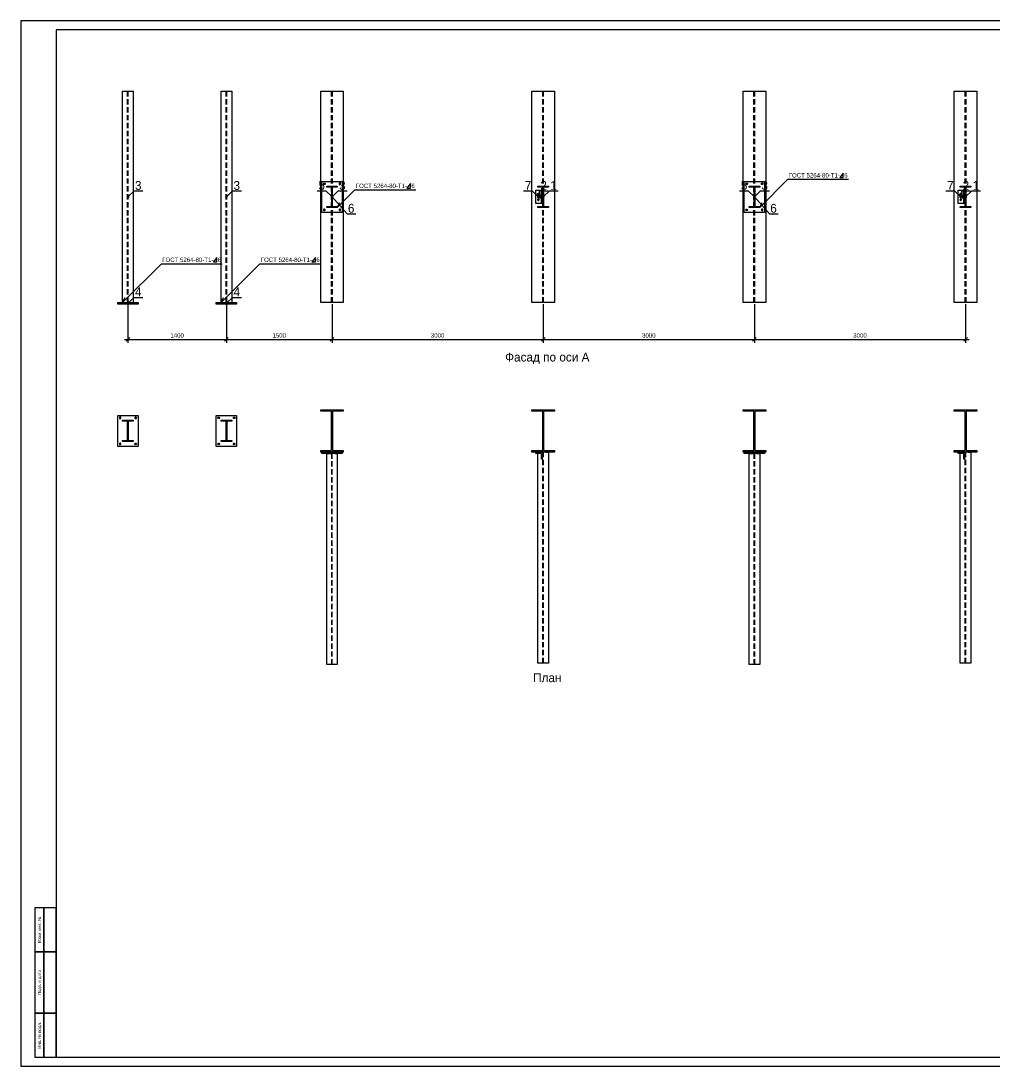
# Model space of a CAD drawing. Header units: millimetres. Extents: x 0 to 841, y 0 to 594.
# Drawn here: x 0 to 553, y 0 to 594 of the extents above; entities that cross this region are included whole.
import ezdxf
from ezdxf.enums import TextEntityAlignment as Align

# ---------------------------------------------------------------- set-up
doc = ezdxf.new("R2010")
doc.units = ezdxf.units.MM
doc.linetypes.add('DASHED', pattern=[4.5, 3, -1.5])
for name, color, linetype in [('OB_FRAME', 7, 'CONTINUOUS'), ('OB_HIDDEN', 8, 'DASHED'), ('OB_TEXT', 7, 'CONTINUOUS'), ('OB_THIN', 3, 'CONTINUOUS'), ('OB_VISIBLE', 7, 'CONTINUOUS')]:
    doc.layers.add(name, color=color, linetype=linetype)

msp = doc.modelspace()

# ---------------------------------------------------------------- linework, layer by layer
at = {"layer": 'OB_FRAME'}
for points in [[(20, 5), (836, 5), (836, 589), (20, 589), (20, 5)], [(8, 65), (13, 65), (13, 90), (8, 90), (8, 65)], [(13, 65), (20, 65), (20, 90), (13, 90), (13, 65)], [(8, 30), (13, 30), (13, 65), (8, 65), (8, 30)], [(13, 30), (20, 30), (20, 65), (13, 65), (13, 30)], [(8, 5), (13, 5), (13, 30), (8, 30), (8, 5)], [(13, 5), (20, 5), (20, 30), (13, 30), (13, 5)]]:
    msp.add_lwpolyline(points, dxfattribs=at)
at = {"layer": 'OB_HIDDEN'}
for p, q in [((60.64, 434), (60.64, 554)), ((60.96, 434), (60.96, 554)), ((116.64, 434), (116.64, 554)), ((116.96, 434), (116.96, 554)), ((176.56, 434), (176.56, 554)), ((177.04, 434), (177.04, 554)), ((296.56, 434), (296.56, 554)), ((297.04, 434), (297.04, 554)), ((416.56, 434), (416.56, 554)), ((417.04, 434), (417.04, 554)), ((536.56, 434), (536.56, 554)), ((537.04, 434), (537.04, 554)), ((296.64, 490.2), (296.64, 497.8)), ((296.64, 496.04), (296.96, 496.04)), ((296.64, 495.16), (296.96, 495.16)), ((536.64, 490.2), (536.64, 497.8)), ((536.64, 496.04), (536.96, 496.04)), ((536.64, 495.16), (536.96, 495.16)), ((296.64, 492.84), (296.96, 492.84)), ((296.64, 491.96), (296.96, 491.96)), ((536.64, 492.84), (536.96, 492.84)), ((536.64, 491.96), (536.96, 491.96)), ((55.96, 433), (55.96, 434)), ((56.84, 433), (56.84, 434)), ((57.8, 434), (63.8, 434)), ((64.76, 433), (64.76, 434)), ((65.64, 433), (65.64, 434)), ((111.96, 433), (111.96, 434)), ((112.84, 433), (112.84, 434)), ((113.8, 434), (119.8, 434)), ((120.76, 433), (120.76, 434)), ((121.64, 433), (121.64, 434)), ((171, 348.999902), (182.6, 348.999902)), ((171.96, 349), (171.96, 349.8)), ((171.96, 348.2), (171.96, 349)), ((172.84, 349), (172.84, 349.8)), ((172.84, 348.2), (172.84, 349)), ((173.8, 348.199542), (179.8, 348.199542)), ((176.64, 228.2), (176.64, 348.2)), ((176.96, 228.2), (176.96, 348.2)), ((180.76, 349), (180.76, 349.8)), ((180.76, 348.2), (180.76, 349)), ((181.64, 349), (181.64, 349.8)), ((181.64, 348.2), (181.64, 349)), ((293.6, 349), (293.6, 349.8)), ((293.6, 348.2), (293.6, 349)), ((293.8, 348.999542), (299.8, 348.999542)), ((294.48, 349), (294.48, 349.8)), ((294.48, 348.2), (294.48, 349)), ((295.84, 346.84), (296.64, 346.84)), ((295.84, 345.96), (296.64, 345.96)), ((296.64, 229), (296.64, 349)), ((296.96, 229), (296.96, 349)), ((411, 348.999902), (422.6, 348.999902)), ((411.96, 349), (411.96, 349.8)), ((411.96, 348.2), (411.96, 349)), ((412.84, 349), (412.84, 349.8)), ((412.84, 348.2), (412.84, 349)), ((413.8, 348.199542), (419.8, 348.199542)), ((416.64, 228.2), (416.64, 348.2)), ((416.96, 228.2), (416.96, 348.2)), ((420.76, 349), (420.76, 349.8)), ((420.76, 348.2), (420.76, 349)), ((421.64, 349), (421.64, 349.8)), ((421.64, 348.2), (421.64, 349)), ((533.6, 349), (533.6, 349.8)), ((533.6, 348.2), (533.6, 349)), ((533.8, 348.999542), (539.8, 348.999542)), ((534.48, 349), (534.48, 349.8)), ((534.48, 348.2), (534.48, 349)), ((535.84, 346.84), (536.64, 346.84)), ((535.84, 345.96), (536.64, 345.96)), ((536.64, 229), (536.64, 349)), ((536.96, 229), (536.96, 349))]:
    msp.add_line(p, q, dxfattribs=at)
for points in [[(292.64, 349), (296.64, 349), (296.64, 345), (295.84, 345), (295.84, 348.2), (293.800045, 348.2)], [(532.64, 349), (536.64, 349), (536.64, 345), (535.84, 345), (535.84, 348.2), (533.800045, 348.2)]]:
    msp.add_lwpolyline(points, dxfattribs=at)
at = {"layer": 'OB_THIN'}
for p, q in [((60.8, 494), (64.3, 497.4)), ((64.3, 497.4), (69.328571, 497.4)), ((116.8, 494), (120.3, 497.4)), ((120.3, 497.4), (125.328571, 497.4)), ((168.271429, 497.4), (173.3, 497.4)), ((176.8, 494), (173.3, 497.4)), ((176.8, 494), (180.3, 497.4)), ((176.8, 494), (185.3, 484.4)), ((180.3, 497.4), (185.328571, 497.4)), ((285.52723, 497.4), (290.555802, 497.4)), ((294.055802, 494), (290.555802, 497.4)), ((295.139856, 494), (294.639856, 497.4)), ((294.639856, 497.4), (299.668428, 497.4)), ((296.8, 494), (300.3, 497.4)), ((300.3, 497.4), (305.328571, 497.4)), ((408.271429, 497.4), (413.3, 497.4)), ((416.8, 494), (413.3, 497.4)), ((416.8, 494), (420.3, 497.4)), ((416.8, 494), (425.3, 484.4)), ((420.3, 497.4), (425.328571, 497.4)), ((525.52723, 497.4), (530.555802, 497.4)), ((534.055802, 494), (530.555802, 497.4)), ((535.139856, 494), (534.639856, 497.4)), ((534.639856, 497.4), (539.668428, 497.4)), ((536.8, 494), (540.3, 497.4)), ((540.3, 497.4), (545.328571, 497.4)), ((179.8, 488), (181.214214, 490.828427)), ((419.8, 488), (421.214214, 490.828427)), ((185.3, 484.4), (190.328571, 484.4)), ((425.3, 484.4), (430.328571, 484.4)), ((57.8, 434), (59.214214, 436.828427)), ((60.8, 433.5), (64.3, 436.9)), ((64.3, 436.9), (69.328571, 436.9)), ((113.8, 434), (115.214214, 436.828427)), ((116.8, 433.5), (120.3, 436.9)), ((120.3, 436.9), (125.328571, 436.9)), ((60.8, 433), (60.8, 411)), ((116.8, 433), (116.8, 411)), ((176.8, 433), (176.8, 411)), ((296.8, 433), (296.8, 411)), ((416.8, 433), (416.8, 411)), ((536.8, 433), (536.8, 411)), ((58.8, 413), (116.8, 413)), ((116.8, 413), (176.8, 413)), ((176.8, 413), (296.8, 413)), ((296.8, 413), (416.8, 413)), ((416.8, 413), (538.8, 413))]:
    msp.add_line(p, q, dxfattribs=at)
for points in [[(0, 0), (841, 0), (841, 594), (0, 594), (0, 0)], [(465.346429, 505), (467.310714, 505), (467.310714, 507.5), (465.346429, 505)], [(219.346429, 499), (221.310714, 499), (221.310714, 501.5), (219.346429, 499)], [(419.8, 488), (435.8, 504), (470.360714, 504)], [(179.8, 488), (189.8, 498), (224.360714, 498)], [(109.346429, 457), (111.310714, 457), (111.310714, 459.5), (109.346429, 457)], [(165.346429, 457), (167.310714, 457), (167.310714, 459.5), (165.346429, 457)], [(57.8, 434), (79.8, 456), (114.360714, 456)], [(113.8, 434), (135.8, 456), (170.360714, 456)]]:
    msp.add_lwpolyline(points, dxfattribs=at)
at = {"layer": 'OB_VISIBLE'}
for p, q in [((295.84, 490.2), (295.84, 497.8)), ((535.84, 490.2), (535.84, 497.8)), ((59.73934, 411.93934), (61.86066, 414.06066)), ((115.73934, 411.93934), (117.86066, 414.06066)), ((175.73934, 411.93934), (177.86066, 414.06066)), ((295.73934, 411.93934), (297.86066, 414.06066)), ((415.73934, 411.93934), (417.86066, 414.06066)), ((535.73934, 411.93934), (537.86066, 414.06066))]:
    msp.add_line(p, q, dxfattribs=at)
for points in [[(57.8, 434), (57.8, 554), (63.8, 554), (63.8, 434)], [(113.8, 434), (113.8, 554), (119.8, 554), (119.8, 434)], [(170.4, 434), (170.4, 554), (183.2, 554), (183.2, 434), (170.4, 434)], [(290.4, 434), (290.4, 554), (303.2, 554), (303.2, 434), (290.4, 434)], [(410.4, 434), (410.4, 554), (423.2, 554), (423.2, 434), (410.4, 434)], [(530.4, 434), (530.4, 554), (543.2, 554), (543.2, 434), (530.4, 434)], [(171, 485.2), (171, 502.8), (182.6, 502.8), (182.6, 485.2), (171, 485.2)], [(171.96, 501.4), (171.994387, 501.570523), (172.090283, 501.712531), (172.233152, 501.807139), (172.401327, 501.839998), (172.569299, 501.806125), (172.711596, 501.710658), (172.806634, 501.568074), (172.84, 501.4), (172.806634, 501.231926), (172.711596, 501.089342), (172.569299, 500.993875), (172.401327, 500.960002), (172.233152, 500.992861), (172.090283, 501.087469), (171.994387, 501.229477), (171.96, 501.4)], [(173.8, 488), (173.8, 488.48), (176.64, 488.48), (176.64, 499.52), (173.8, 499.52), (173.8, 500), (179.8, 500), (179.8, 499.52), (176.96, 499.52), (176.96, 488.48), (179.8, 488.48), (179.8, 488), (173.8, 488)], [(180.76, 501.4), (180.793366, 501.231926), (180.888404, 501.089342), (181.030701, 500.993875), (181.198673, 500.960002), (181.369299, 500.993875), (181.511596, 501.089342), (181.606634, 501.231926), (181.64, 501.4), (181.606634, 501.568074), (181.509717, 501.712531), (181.366848, 501.807139), (181.198673, 501.839998), (181.030701, 501.806125), (180.888404, 501.710658), (180.793366, 501.568074), (180.76, 501.4)], [(293.8, 488), (293.8, 488.48), (296.64, 488.48), (296.64, 499.52), (293.8, 499.52), (293.8, 500), (299.8, 500), (299.8, 499.52), (296.96, 499.52), (296.96, 488.48), (299.8, 488.48), (299.8, 488), (293.8, 488)], [(411, 485.2), (411, 502.8), (422.6, 502.8), (422.6, 485.2), (411, 485.2)], [(411.96, 501.4), (411.998618, 501.580256), (412.107692, 501.728871), (412.27061, 501.820545), (412.454252, 501.836643), (412.682262, 501.737533), (412.820153, 501.530658), (412.823901, 501.282067), (412.692308, 501.071129), (412.464766, 500.964793), (412.218535, 500.999163), (412.03024, 501.16151), (411.96, 501.4)], [(413.8, 488), (413.8, 488.48), (416.64, 488.48), (416.64, 499.52), (413.8, 499.52), (413.8, 500), (419.8, 500), (419.8, 499.52), (416.96, 499.52), (416.96, 488.48), (419.8, 488.48), (419.8, 488), (413.8, 488)], [(420.76, 501.4), (420.793366, 501.568074), (420.888404, 501.710658), (421.030701, 501.806125), (421.198673, 501.839998), (421.369299, 501.806125), (421.511596, 501.710658), (421.606634, 501.568074), (421.64, 501.4), (421.605613, 501.229477), (421.509717, 501.087469), (421.366848, 500.992861), (421.198673, 500.960002), (421.030701, 500.993875), (420.888404, 501.089342), (420.793366, 501.231926), (420.76, 501.4)], [(533.8, 488), (533.8, 488.48), (536.64, 488.48), (536.64, 499.52), (533.8, 499.52), (533.8, 500), (539.8, 500), (539.8, 499.52), (536.96, 499.52), (536.96, 488.48), (539.8, 488.48), (539.8, 488), (533.8, 488)], [(61.3, 494), (61.295722, 494.065263), (61.282963, 494.12941), (61.26194, 494.191342), (61.233013, 494.25), (61.196677, 494.304381), (61.153553, 494.353553), (61.104381, 494.396677), (61.05, 494.433013), (60.991342, 494.46194), (60.92941, 494.482963), (60.865263, 494.495722), (60.8, 494.5), (60.734737, 494.495722), (60.67059, 494.482963), (60.608658, 494.46194), (60.55, 494.433013), (60.495619, 494.396677), (60.446447, 494.353553), (60.403323, 494.304381), (60.366987, 494.25), (60.33806, 494.191342), (60.317037, 494.12941), (60.304278, 494.065263), (60.3, 494), (60.304278, 493.934737), (60.317037, 493.87059), (60.33806, 493.808658), (60.366987, 493.75), (60.403323, 493.695619), (60.446447, 493.646447), (60.495619, 493.603323), (60.55, 493.566987), (60.608658, 493.53806), (60.67059, 493.517037), (60.734737, 493.504278), (60.8, 493.5), (60.865263, 493.504278), (60.92941, 493.517037), (60.991342, 493.53806), (61.05, 493.566987), (61.104381, 493.603323), (61.153553, 493.646447), (61.196677, 493.695619), (61.233013, 493.75), (61.26194, 493.808658), (61.282963, 493.87059), (61.295722, 493.934737), (61.3, 494)], [(117.3, 494), (117.295722, 494.065263), (117.282963, 494.12941), (117.26194, 494.191342), (117.233013, 494.25), (117.196677, 494.304381), (117.153553, 494.353553), (117.104381, 494.396677), (117.05, 494.433013), (116.991342, 494.46194), (116.92941, 494.482963), (116.865263, 494.495722), (116.8, 494.5), (116.734737, 494.495722), (116.67059, 494.482963), (116.608658, 494.46194), (116.55, 494.433013), (116.495619, 494.396677), (116.446447, 494.353553), (116.403323, 494.304381), (116.366987, 494.25), (116.33806, 494.191342), (116.317037, 494.12941), (116.304278, 494.065263), (116.3, 494), (116.304278, 493.934737), (116.317037, 493.87059), (116.33806, 493.808658), (116.366987, 493.75), (116.403323, 493.695619), (116.446447, 493.646447), (116.495619, 493.603323), (116.55, 493.566987), (116.608658, 493.53806), (116.67059, 493.517037), (116.734737, 493.504278), (116.8, 493.5), (116.865263, 493.504278), (116.92941, 493.517037), (116.991342, 493.53806), (117.05, 493.566987), (117.104381, 493.603323), (117.153553, 493.646447), (117.196677, 493.695619), (117.233013, 493.75), (117.26194, 493.808658), (117.282963, 493.87059), (117.295722, 493.934737), (117.3, 494)], [(177.3, 494), (177.295722, 494.065263), (177.282963, 494.12941), (177.26194, 494.191342), (177.233013, 494.25), (177.196677, 494.304381), (177.153553, 494.353553), (177.104381, 494.396677), (177.05, 494.433013), (176.991342, 494.46194), (176.92941, 494.482963), (176.865263, 494.495722), (176.8, 494.5), (176.734737, 494.495722), (176.67059, 494.482963), (176.608658, 494.46194), (176.55, 494.433013), (176.495619, 494.396677), (176.446447, 494.353553), (176.403323, 494.304381), (176.366987, 494.25), (176.33806, 494.191342), (176.317037, 494.12941), (176.304278, 494.065263), (176.3, 494), (176.304278, 493.934737), (176.317037, 493.87059), (176.33806, 493.808658), (176.366987, 493.75), (176.403323, 493.695619), (176.446447, 493.646447), (176.495619, 493.603323), (176.55, 493.566987), (176.608658, 493.53806), (176.67059, 493.517037), (176.734737, 493.504278), (176.8, 493.5), (176.865263, 493.504278), (176.92941, 493.517037), (176.991342, 493.53806), (177.05, 493.566987), (177.104381, 493.603323), (177.153553, 493.646447), (177.196677, 493.695619), (177.233013, 493.75), (177.26194, 493.808658), (177.282963, 493.87059), (177.295722, 493.934737), (177.3, 494)], [(177.3, 494), (177.295722, 494.065263), (177.282963, 494.12941), (177.26194, 494.191342), (177.233013, 494.25), (177.196677, 494.304381), (177.153553, 494.353553), (177.104381, 494.396677), (177.05, 494.433013), (176.991342, 494.46194), (176.92941, 494.482963), (176.865263, 494.495722), (176.8, 494.5), (176.734737, 494.495722), (176.67059, 494.482963), (176.608658, 494.46194), (176.55, 494.433013), (176.495619, 494.396677), (176.446447, 494.353553), (176.403323, 494.304381), (176.366987, 494.25), (176.33806, 494.191342), (176.317037, 494.12941), (176.304278, 494.065263), (176.3, 494), (176.304278, 493.934737), (176.317037, 493.87059), (176.33806, 493.808658), (176.366987, 493.75), (176.403323, 493.695619), (176.446447, 493.646447), (176.495619, 493.603323), (176.55, 493.566987), (176.608658, 493.53806), (176.67059, 493.517037), (176.734737, 493.504278), (176.8, 493.5), (176.865263, 493.504278), (176.92941, 493.517037), (176.991342, 493.53806), (177.05, 493.566987), (177.104381, 493.603323), (177.153553, 493.646447), (177.196677, 493.695619), (177.233013, 493.75), (177.26194, 493.808658), (177.282963, 493.87059), (177.295722, 493.934737), (177.3, 494)], [(177.3, 494), (177.295722, 494.065263), (177.282963, 494.12941), (177.26194, 494.191342), (177.233013, 494.25), (177.196677, 494.304381), (177.153553, 494.353553), (177.104381, 494.396677), (177.05, 494.433013), (176.991342, 494.46194), (176.92941, 494.482963), (176.865263, 494.495722), (176.8, 494.5), (176.734737, 494.495722), (176.67059, 494.482963), (176.608658, 494.46194), (176.55, 494.433013), (176.495619, 494.396677), (176.446447, 494.353553), (176.403323, 494.304381), (176.366987, 494.25), (176.33806, 494.191342), (176.317037, 494.12941), (176.304278, 494.065263), (176.3, 494), (176.304278, 493.934737), (176.317037, 493.87059), (176.33806, 493.808658), (176.366987, 493.75), (176.403323, 493.695619), (176.446447, 493.646447), (176.495619, 493.603323), (176.55, 493.566987), (176.608658, 493.53806), (176.67059, 493.517037), (176.734737, 493.504278), (176.8, 493.5), (176.865263, 493.504278), (176.92941, 493.517037), (176.991342, 493.53806), (177.05, 493.566987), (177.104381, 493.603323), (177.153553, 493.646447), (177.196677, 493.695619), (177.233013, 493.75), (177.26194, 493.808658), (177.282963, 493.87059), (177.295722, 493.934737), (177.3, 494)], [(296.64, 490.2), (292.64, 490.2), (292.64, 497.8), (296.64, 497.8)], [(294.555802, 494), (294.551524, 494.065263), (294.538764, 494.12941), (294.517741, 494.191342), (294.488814, 494.25), (294.452478, 494.304381), (294.409355, 494.353553), (294.360182, 494.396677), (294.305802, 494.433013), (294.247143, 494.46194), (294.185211, 494.482963), (294.121065, 494.495722), (294.055802, 494.5), (293.990538, 494.495722), (293.926392, 494.482963), (293.86446, 494.46194), (293.805802, 494.433013), (293.751421, 494.396677), (293.702248, 494.353553), (293.659125, 494.304381), (293.622789, 494.25), (293.593862, 494.191342), (293.572839, 494.12941), (293.560079, 494.065263), (293.555802, 494), (293.560079, 493.934737), (293.572839, 493.87059), (293.593862, 493.808658), (293.622789, 493.75), (293.659125, 493.695619), (293.702248, 493.646447), (293.751421, 493.603323), (293.805802, 493.566987), (293.86446, 493.53806), (293.926392, 493.517037), (293.990538, 493.504278), (294.055802, 493.5), (294.121065, 493.504278), (294.185211, 493.517037), (294.247143, 493.53806), (294.305802, 493.566987), (294.360182, 493.603323), (294.409355, 493.646447), (294.452478, 493.695619), (294.488814, 493.75), (294.517741, 493.808658), (294.538764, 493.87059), (294.551524, 493.934737), (294.555802, 494)], [(293.6, 495.6), (293.633366, 495.768074), (293.728404, 495.910658), (293.870701, 496.006125), (294.038673, 496.039998), (294.209299, 496.006125), (294.351596, 495.910658), (294.446634, 495.768074), (294.48, 495.6), (294.446634, 495.431926), (294.351596, 495.289342), (294.209299, 495.193875), (294.041327, 495.160002), (293.873152, 495.192861), (293.730283, 495.287469), (293.634387, 495.429477), (293.6, 495.6)], [(295.639856, 494), (295.635579, 494.065263), (295.622819, 494.12941), (295.601796, 494.191342), (295.572869, 494.25), (295.536533, 494.304381), (295.49341, 494.353553), (295.444237, 494.396677), (295.389856, 494.433013), (295.331198, 494.46194), (295.269266, 494.482963), (295.205119, 494.495722), (295.139856, 494.5), (295.074593, 494.495722), (295.010447, 494.482963), (294.948515, 494.46194), (294.889856, 494.433013), (294.835476, 494.396677), (294.786303, 494.353553), (294.74318, 494.304381), (294.706844, 494.25), (294.677916, 494.191342), (294.656893, 494.12941), (294.644134, 494.065263), (294.639856, 494), (294.644134, 493.934737), (294.656893, 493.87059), (294.677916, 493.808658), (294.706844, 493.75), (294.74318, 493.695619), (294.786303, 493.646447), (294.835476, 493.603323), (294.889856, 493.566987), (294.948515, 493.53806), (295.010447, 493.517037), (295.074593, 493.504278), (295.139856, 493.5), (295.205119, 493.504278), (295.269266, 493.517037), (295.331198, 493.53806), (295.389856, 493.566987), (295.444237, 493.603323), (295.49341, 493.646447), (295.536533, 493.695619), (295.572869, 493.75), (295.601796, 493.808658), (295.622819, 493.87059), (295.635579, 493.934737), (295.639856, 494)], [(297.3, 494), (297.295722, 494.065263), (297.282963, 494.12941), (297.26194, 494.191342), (297.233013, 494.25), (297.196677, 494.304381), (297.153553, 494.353553), (297.104381, 494.396677), (297.05, 494.433013), (296.991342, 494.46194), (296.92941, 494.482963), (296.865263, 494.495722), (296.8, 494.5), (296.734737, 494.495722), (296.67059, 494.482963), (296.608658, 494.46194), (296.55, 494.433013), (296.495619, 494.396677), (296.446447, 494.353553), (296.403323, 494.304381), (296.366987, 494.25), (296.33806, 494.191342), (296.317037, 494.12941), (296.304278, 494.065263), (296.3, 494), (296.304278, 493.934737), (296.317037, 493.87059), (296.33806, 493.808658), (296.366987, 493.75), (296.403323, 493.695619), (296.446447, 493.646447), (296.495619, 493.603323), (296.55, 493.566987), (296.608658, 493.53806), (296.67059, 493.517037), (296.734737, 493.504278), (296.8, 493.5), (296.865263, 493.504278), (296.92941, 493.517037), (296.991342, 493.53806), (297.05, 493.566987), (297.104381, 493.603323), (297.153553, 493.646447), (297.196677, 493.695619), (297.233013, 493.75), (297.26194, 493.808658), (297.282963, 493.87059), (297.295722, 493.934737), (297.3, 494)], [(417.3, 494), (417.295722, 494.065263), (417.282963, 494.12941), (417.26194, 494.191342), (417.233013, 494.25), (417.196677, 494.304381), (417.153553, 494.353553), (417.104381, 494.396677), (417.05, 494.433013), (416.991342, 494.46194), (416.92941, 494.482963), (416.865263, 494.495722), (416.8, 494.5), (416.734737, 494.495722), (416.67059, 494.482963), (416.608658, 494.46194), (416.55, 494.433013), (416.495619, 494.396677), (416.446447, 494.353553), (416.403323, 494.304381), (416.366987, 494.25), (416.33806, 494.191342), (416.317037, 494.12941), (416.304278, 494.065263), (416.3, 494), (416.304278, 493.934737), (416.317037, 493.87059), (416.33806, 493.808658), (416.366987, 493.75), (416.403323, 493.695619), (416.446447, 493.646447), (416.495619, 493.603323), (416.55, 493.566987), (416.608658, 493.53806), (416.67059, 493.517037), (416.734737, 493.504278), (416.8, 493.5), (416.865263, 493.504278), (416.92941, 493.517037), (416.991342, 493.53806), (417.05, 493.566987), (417.104381, 493.603323), (417.153553, 493.646447), (417.196677, 493.695619), (417.233013, 493.75), (417.26194, 493.808658), (417.282963, 493.87059), (417.295722, 493.934737), (417.3, 494)], [(417.3, 494), (417.295722, 494.065263), (417.282963, 494.12941), (417.26194, 494.191342), (417.233013, 494.25), (417.196677, 494.304381), (417.153553, 494.353553), (417.104381, 494.396677), (417.05, 494.433013), (416.991342, 494.46194), (416.92941, 494.482963), (416.865263, 494.495722), (416.8, 494.5), (416.734737, 494.495722), (416.67059, 494.482963), (416.608658, 494.46194), (416.55, 494.433013), (416.495619, 494.396677), (416.446447, 494.353553), (416.403323, 494.304381), (416.366987, 494.25), (416.33806, 494.191342), (416.317037, 494.12941), (416.304278, 494.065263), (416.3, 494), (416.304278, 493.934737), (416.317037, 493.87059), (416.33806, 493.808658), (416.366987, 493.75), (416.403323, 493.695619), (416.446447, 493.646447), (416.495619, 493.603323), (416.55, 493.566987), (416.608658, 493.53806), (416.67059, 493.517037), (416.734737, 493.504278), (416.8, 493.5), (416.865263, 493.504278), (416.92941, 493.517037), (416.991342, 493.53806), (417.05, 493.566987), (417.104381, 493.603323), (417.153553, 493.646447), (417.196677, 493.695619), (417.233013, 493.75), (417.26194, 493.808658), (417.282963, 493.87059), (417.295722, 493.934737), (417.3, 494)], [(417.3, 494), (417.295722, 494.065263), (417.282963, 494.12941), (417.26194, 494.191342), (417.233013, 494.25), (417.196677, 494.304381), (417.153553, 494.353553), (417.104381, 494.396677), (417.05, 494.433013), (416.991342, 494.46194), (416.92941, 494.482963), (416.865263, 494.495722), (416.8, 494.5), (416.734737, 494.495722), (416.67059, 494.482963), (416.608658, 494.46194), (416.55, 494.433013), (416.495619, 494.396677), (416.446447, 494.353553), (416.403323, 494.304381), (416.366987, 494.25), (416.33806, 494.191342), (416.317037, 494.12941), (416.304278, 494.065263), (416.3, 494), (416.304278, 493.934737), (416.317037, 493.87059), (416.33806, 493.808658), (416.366987, 493.75), (416.403323, 493.695619), (416.446447, 493.646447), (416.495619, 493.603323), (416.55, 493.566987), (416.608658, 493.53806), (416.67059, 493.517037), (416.734737, 493.504278), (416.8, 493.5), (416.865263, 493.504278), (416.92941, 493.517037), (416.991342, 493.53806), (417.05, 493.566987), (417.104381, 493.603323), (417.153553, 493.646447), (417.196677, 493.695619), (417.233013, 493.75), (417.26194, 493.808658), (417.282963, 493.87059), (417.295722, 493.934737), (417.3, 494)], [(536.64, 490.2), (532.64, 490.2), (532.64, 497.8), (536.64, 497.8)], [(534.555802, 494), (534.551524, 494.065263), (534.538764, 494.12941), (534.517741, 494.191342), (534.488814, 494.25), (534.452478, 494.304381), (534.409355, 494.353553), (534.360182, 494.396677), (534.305802, 494.433013), (534.247143, 494.46194), (534.185211, 494.482963), (534.121065, 494.495722), (534.055802, 494.5), (533.990538, 494.495722), (533.926392, 494.482963), (533.86446, 494.46194), (533.805802, 494.433013), (533.751421, 494.396677), (533.702248, 494.353553), (533.659125, 494.304381), (533.622789, 494.25), (533.593862, 494.191342), (533.572839, 494.12941), (533.560079, 494.065263), (533.555802, 494), (533.560079, 493.934737), (533.572839, 493.87059), (533.593862, 493.808658), (533.622789, 493.75), (533.659125, 493.695619), (533.702248, 493.646447), (533.751421, 493.603323), (533.805802, 493.566987), (533.86446, 493.53806), (533.926392, 493.517037), (533.990538, 493.504278), (534.055802, 493.5), (534.121065, 493.504278), (534.185211, 493.517037), (534.247143, 493.53806), (534.305802, 493.566987), (534.360182, 493.603323), (534.409355, 493.646447), (534.452478, 493.695619), (534.488814, 493.75), (534.517741, 493.808658), (534.538764, 493.87059), (534.551524, 493.934737), (534.555802, 494)], [(533.6, 495.6), (533.674615, 495.84514), (533.870701, 496.006125), (534.125677, 496.031578), (534.351596, 495.910658), (534.471834, 495.684376), (534.446634, 495.431926), (534.284037, 495.233877), (534.038673, 495.160002), (533.870701, 495.193875), (533.728404, 495.289342), (533.633366, 495.431926), (533.6, 495.6)], [(535.639856, 494), (535.635579, 494.065263), (535.622819, 494.12941), (535.601796, 494.191342), (535.572869, 494.25), (535.536533, 494.304381), (535.49341, 494.353553), (535.444237, 494.396677), (535.389856, 494.433013), (535.331198, 494.46194), (535.269266, 494.482963), (535.205119, 494.495722), (535.139856, 494.5), (535.074593, 494.495722), (535.010447, 494.482963), (534.948515, 494.46194), (534.889856, 494.433013), (534.835476, 494.396677), (534.786303, 494.353553), (534.74318, 494.304381), (534.706844, 494.25), (534.677916, 494.191342), (534.656893, 494.12941), (534.644134, 494.065263), (534.639856, 494), (534.644134, 493.934737), (534.656893, 493.87059), (534.677916, 493.808658), (534.706844, 493.75), (534.74318, 493.695619), (534.786303, 493.646447), (534.835476, 493.603323), (534.889856, 493.566987), (534.948515, 493.53806), (535.010447, 493.517037), (535.074593, 493.504278), (535.139856, 493.5), (535.205119, 493.504278), (535.269266, 493.517037), (535.331198, 493.53806), (535.389856, 493.566987), (535.444237, 493.603323), (535.49341, 493.646447), (535.536533, 493.695619), (535.572869, 493.75), (535.601796, 493.808658), (535.622819, 493.87059), (535.635579, 493.934737), (535.639856, 494)], [(537.3, 494), (537.295722, 494.065263), (537.282963, 494.12941), (537.26194, 494.191342), (537.233013, 494.25), (537.196677, 494.304381), (537.153553, 494.353553), (537.104381, 494.396677), (537.05, 494.433013), (536.991342, 494.46194), (536.92941, 494.482963), (536.865263, 494.495722), (536.8, 494.5), (536.734737, 494.495722), (536.67059, 494.482963), (536.608658, 494.46194), (536.55, 494.433013), (536.495619, 494.396677), (536.446447, 494.353553), (536.403323, 494.304381), (536.366987, 494.25), (536.33806, 494.191342), (536.317037, 494.12941), (536.304278, 494.065263), (536.3, 494), (536.304278, 493.934737), (536.317037, 493.87059), (536.33806, 493.808658), (536.366987, 493.75), (536.403323, 493.695619), (536.446447, 493.646447), (536.495619, 493.603323), (536.55, 493.566987), (536.608658, 493.53806), (536.67059, 493.517037), (536.734737, 493.504278), (536.8, 493.5), (536.865263, 493.504278), (536.92941, 493.517037), (536.991342, 493.53806), (537.05, 493.566987), (537.104381, 493.603323), (537.153553, 493.646447), (537.196677, 493.695619), (537.233013, 493.75), (537.26194, 493.808658), (537.282963, 493.87059), (537.295722, 493.934737), (537.3, 494)], [(293.6, 492.4), (293.633366, 492.231926), (293.728404, 492.089342), (293.870701, 491.993875), (294.038673, 491.960002), (294.209299, 491.993875), (294.351596, 492.089342), (294.446634, 492.231926), (294.48, 492.4), (294.446634, 492.568074), (294.351596, 492.710658), (294.209299, 492.806125), (294.041327, 492.839998), (293.873152, 492.807139), (293.730283, 492.712531), (293.633366, 492.568074), (293.6, 492.4)], [(533.6, 492.4), (533.67024, 492.16151), (533.860955, 491.998076), (534.10739, 491.965191), (534.332308, 492.071129), (534.463901, 492.282067), (534.460153, 492.530658), (534.322262, 492.737533), (534.094252, 492.836643), (533.91061, 492.820545), (533.74968, 492.730627), (533.639712, 492.582673), (533.6, 492.4)], [(171.96, 486.6), (171.993366, 486.431926), (172.088404, 486.289342), (172.230701, 486.193875), (172.398673, 486.160002), (172.569299, 486.193875), (172.711596, 486.289342), (172.806634, 486.431926), (172.84, 486.6), (172.806634, 486.768074), (172.711596, 486.910658), (172.569299, 487.006125), (172.401327, 487.039998), (172.233152, 487.007139), (172.090283, 486.912531), (171.993366, 486.768074), (171.96, 486.6)], [(180.76, 486.6), (180.793366, 486.431926), (180.888404, 486.289342), (181.030701, 486.193875), (181.198673, 486.160002), (181.369299, 486.193875), (181.511596, 486.289342), (181.606634, 486.431926), (181.64, 486.6), (181.606634, 486.768074), (181.509717, 486.912531), (181.366848, 487.007139), (181.198673, 487.039998), (181.030701, 487.006125), (180.888404, 486.910658), (180.793366, 486.768074), (180.76, 486.6)], [(411.96, 486.6), (411.993366, 486.768074), (412.088404, 486.910658), (412.230701, 487.006125), (412.398673, 487.039998), (412.569299, 487.006125), (412.711596, 486.910658), (412.806634, 486.768074), (412.84, 486.6), (412.805613, 486.429477), (412.709717, 486.287469), (412.566848, 486.192861), (412.398673, 486.160002), (412.230701, 486.193875), (412.088404, 486.289342), (411.993366, 486.431926), (411.96, 486.6)], [(420.76, 486.6), (420.793366, 486.431926), (420.888404, 486.289342), (421.030701, 486.193875), (421.198673, 486.160002), (421.369299, 486.193875), (421.511596, 486.289342), (421.606634, 486.431926), (421.64, 486.6), (421.606634, 486.768074), (421.511596, 486.910658), (421.369299, 487.006125), (421.201327, 487.039998), (421.033152, 487.007139), (420.890283, 486.912531), (420.794387, 486.770523), (420.76, 486.6)], [(55, 433), (55, 434), (66.6, 434), (66.6, 433), (55, 433)], [(61.3, 433.5), (61.295722, 433.565263), (61.282963, 433.62941), (61.26194, 433.691342), (61.233013, 433.75), (61.196677, 433.804381), (61.153553, 433.853553), (61.104381, 433.896677), (61.05, 433.933013), (60.991342, 433.96194), (60.92941, 433.982963), (60.865263, 433.995722), (60.8, 434), (60.734737, 433.995722), (60.67059, 433.982963), (60.608658, 433.96194), (60.55, 433.933013), (60.495619, 433.896677), (60.446447, 433.853553), (60.403323, 433.804381), (60.366987, 433.75), (60.33806, 433.691342), (60.317037, 433.62941), (60.304278, 433.565263), (60.3, 433.5), (60.304278, 433.434737), (60.317037, 433.37059), (60.33806, 433.308658), (60.366987, 433.25), (60.403323, 433.195619), (60.446447, 433.146447), (60.495619, 433.103323), (60.55, 433.066987), (60.608658, 433.03806), (60.67059, 433.017037), (60.734737, 433.004278), (60.8, 433), (60.865263, 433.004278), (60.92941, 433.017037), (60.991342, 433.03806), (61.05, 433.066987), (61.104381, 433.103323), (61.153553, 433.146447), (61.196677, 433.195619), (61.233013, 433.25), (61.26194, 433.308658), (61.282963, 433.37059), (61.295722, 433.434737), (61.3, 433.5)], [(111, 433), (111, 434), (122.6, 434), (122.6, 433), (111, 433)], [(117.3, 433.5), (117.295722, 433.565263), (117.282963, 433.62941), (117.26194, 433.691342), (117.233013, 433.75), (117.196677, 433.804381), (117.153553, 433.853553), (117.104381, 433.896677), (117.05, 433.933013), (116.991342, 433.96194), (116.92941, 433.982963), (116.865263, 433.995722), (116.8, 434), (116.734737, 433.995722), (116.67059, 433.982963), (116.608658, 433.96194), (116.55, 433.933013), (116.495619, 433.896677), (116.446447, 433.853553), (116.403323, 433.804381), (116.366987, 433.75), (116.33806, 433.691342), (116.317037, 433.62941), (116.304278, 433.565263), (116.3, 433.5), (116.304278, 433.434737), (116.317037, 433.37059), (116.33806, 433.308658), (116.366987, 433.25), (116.403323, 433.195619), (116.446447, 433.146447), (116.495619, 433.103323), (116.55, 433.066987), (116.608658, 433.03806), (116.67059, 433.017037), (116.734737, 433.004278), (116.8, 433), (116.865263, 433.004278), (116.92941, 433.017037), (116.991342, 433.03806), (117.05, 433.066987), (117.104381, 433.103323), (117.153553, 433.146447), (117.196677, 433.195619), (117.233013, 433.25), (117.26194, 433.308658), (117.282963, 433.37059), (117.295722, 433.434737), (117.3, 433.5)], [(55, 352.2), (55, 369.8), (66.6, 369.8), (66.6, 352.2), (55, 352.2)], [(55.96, 368.4), (55.993366, 368.231926), (56.088404, 368.089342), (56.230701, 367.993875), (56.398673, 367.960002), (56.566848, 367.992861), (56.709717, 368.087469), (56.805613, 368.229477), (56.84, 368.4), (56.806634, 368.568074), (56.711596, 368.710658), (56.569299, 368.806125), (56.398673, 368.839998), (56.230701, 368.806125), (56.088404, 368.710658), (55.993366, 368.568074), (55.96, 368.4)], [(64.76, 368.4), (64.794387, 368.229477), (64.890283, 368.087469), (65.033152, 367.992861), (65.201327, 367.960002), (65.369299, 367.993875), (65.511596, 368.089342), (65.606634, 368.231926), (65.64, 368.4), (65.606634, 368.568074), (65.511596, 368.710658), (65.369299, 368.806125), (65.201327, 368.839998), (65.030701, 368.806125), (64.888404, 368.710658), (64.793366, 368.568074), (64.76, 368.4)], [(111, 352.2), (111, 369.8), (122.6, 369.8), (122.6, 352.2), (111, 352.2)], [(111.96, 368.4), (111.994387, 368.570523), (112.090283, 368.712531), (112.233152, 368.807139), (112.401327, 368.839998), (112.569299, 368.806125), (112.711596, 368.710658), (112.806634, 368.568074), (112.84, 368.4), (112.806634, 368.231926), (112.711596, 368.089342), (112.569299, 367.993875), (112.401327, 367.960002), (112.230701, 367.993875), (112.088404, 368.089342), (111.993366, 368.231926), (111.96, 368.4)], [(120.76, 368.4), (120.794387, 368.570523), (120.890283, 368.712531), (121.033152, 368.807139), (121.201327, 368.839998), (121.369299, 368.806125), (121.511596, 368.710658), (121.606634, 368.568074), (121.64, 368.4), (121.606634, 368.231926), (121.511596, 368.089342), (121.369299, 367.993875), (121.201327, 367.960002), (121.030701, 367.993875), (120.888404, 368.089342), (120.793366, 368.231926), (120.76, 368.4)], [(170.4, 349), (170.4, 349.8), (176.56, 349.8), (176.56, 372.2), (170.4, 372.2), (170.4, 373), (183.2, 373), (183.2, 372.2), (177.04, 372.2), (177.04, 349.8), (183.2, 349.8), (183.2, 349), (170.4, 349)], [(290.4, 349), (290.4, 349.8), (296.56, 349.8), (296.56, 372.2), (290.4, 372.2), (290.4, 373), (303.2, 373), (303.2, 372.2), (297.04, 372.2), (297.04, 349.8), (303.2, 349.8), (303.2, 349), (290.4, 349)], [(410.4, 349), (410.4, 349.8), (416.56, 349.8), (416.56, 372.2), (410.4, 372.2), (410.4, 373), (423.2, 373), (423.2, 372.2), (417.04, 372.2), (417.04, 349.8), (423.2, 349.8), (423.2, 349), (410.4, 349)], [(530.4, 349), (530.4, 349.8), (536.56, 349.8), (536.56, 372.2), (530.4, 372.2), (530.4, 373), (543.2, 373), (543.2, 372.2), (537.04, 372.2), (537.04, 349.8), (543.2, 349.8), (543.2, 349), (530.4, 349)], [(57.8, 355), (57.8, 355.48), (60.64, 355.48), (60.64, 366.52), (57.8, 366.52), (57.8, 367), (63.8, 367), (63.8, 366.52), (60.96, 366.52), (60.96, 355.48), (63.8, 355.48), (63.8, 355), (57.8, 355)], [(113.8, 355), (113.8, 355.48), (116.64, 355.48), (116.64, 366.52), (113.8, 366.52), (113.8, 367), (119.8, 367), (119.8, 366.52), (116.96, 366.52), (116.96, 355.48), (119.8, 355.48), (119.8, 355), (113.8, 355)], [(55.96, 353.6), (55.993366, 353.431926), (56.088404, 353.289342), (56.230701, 353.193875), (56.398673, 353.160002), (56.566848, 353.192861), (56.709717, 353.287469), (56.806634, 353.431926), (56.84, 353.6), (56.806634, 353.768074), (56.711596, 353.910658), (56.569299, 354.006125), (56.401327, 354.039998), (56.233152, 354.007139), (56.088404, 353.910658), (55.993366, 353.768074), (55.96, 353.6)], [(64.76, 353.6), (64.793366, 353.768074), (64.888404, 353.910658), (65.030701, 354.006125), (65.198673, 354.039998), (65.369299, 354.006125), (65.511596, 353.910658), (65.606634, 353.768074), (65.64, 353.6), (65.606634, 353.431926), (65.511596, 353.289342), (65.366848, 353.192861), (65.198673, 353.160002), (65.030701, 353.193875), (64.888404, 353.289342), (64.793366, 353.431926), (64.76, 353.6)], [(111.96, 353.6), (111.993366, 353.768074), (112.088404, 353.910658), (112.230701, 354.006125), (112.398673, 354.039998), (112.566848, 354.007139), (112.711596, 353.910658), (112.806634, 353.768074), (112.84, 353.6), (112.805613, 353.429477), (112.709717, 353.287469), (112.566848, 353.192861), (112.398673, 353.160002), (112.230701, 353.193875), (112.088404, 353.289342), (111.993366, 353.431926), (111.96, 353.6)], [(120.76, 353.6), (120.793366, 353.768074), (120.888404, 353.910658), (121.030701, 354.006125), (121.198673, 354.039998), (121.366848, 354.007139), (121.511596, 353.910658), (121.606634, 353.768074), (121.64, 353.6), (121.605613, 353.429477), (121.509717, 353.287469), (121.366848, 353.192861), (121.198673, 353.160002), (121.030701, 353.193875), (120.888404, 353.289342), (120.793366, 353.431926), (120.76, 353.6)], [(182.6, 348.999902), (182.6, 348.2), (171, 348.2), (171, 348.999902)], [(179.8, 348.199542), (179.8, 228.2), (173.8, 228.2), (173.8, 348.199542)], [(293.800045, 348.2), (292.64, 348.2), (292.64, 349)], [(299.8, 348.999542), (299.8, 229), (293.8, 229), (293.8, 348.999542)], [(422.6, 348.999902), (422.6, 348.2), (411, 348.2), (411, 348.999902)], [(419.8, 348.199542), (419.8, 228.2), (413.8, 228.2), (413.8, 348.199542)], [(533.800045, 348.2), (532.64, 348.2), (532.64, 349)], [(539.8, 348.999542), (539.8, 229), (533.8, 229), (533.8, 348.999542)]]:
    msp.add_lwpolyline(points, dxfattribs=at)

# ---------------------------------------------------------------- texts
at = {"layer": 'OB_TEXT'}
for s, height, p in [('ГОСТ 5264-80-Т1-', 2.5, (436.3, 505)), ('6', 2.5, (467.846429, 505)), ('3', 5, (64.8, 498)), ('3', 5, (120.8, 498)), ('3', 5, (180.8, 498)), ('ГОСТ 5264-80-Т1-', 2.5, (190.3, 499)), ('6', 2.5, (221.846429, 499)), ('2', 5, (295.139856, 498)), ('1', 5, (300.8, 498)), ('3', 5, (420.8, 498)), ('2', 5, (535.139856, 498)), ('1', 5, (540.8, 498)), ('6', 5, (185.8, 485)), ('6', 5, (425.8, 485)), ('ГОСТ 5264-80-Т1-', 2.5, (80.3, 457)), ('6', 2.5, (111.846429, 457)), ('ГОСТ 5264-80-Т1-', 2.5, (136.3, 457)), ('6', 2.5, (167.846429, 457)), ('4', 5, (64.8, 437.5)), ('4', 5, (120.8, 437.5))]:
    msp.add_text(s, height=height, dxfattribs=at).set_placement(p)
for s, p in [('5', (172.8, 498)), ('7', (290.055802, 498)), ('5', (412.8, 498)), ('7', (530.055802, 498))]:
    msp.add_text(s, height=5, dxfattribs=at).set_placement(p, align=Align.RIGHT)
for s, height, p in [('1400', 2.5, (88.8, 414)), ('1500', 2.5, (146.8, 414)), ('3000', 2.5, (236.8, 414)), ('3000', 2.5, (356.8, 414)), ('3000', 2.5, (476.8, 414)), ('Фасад по оси А', 5, (299.1, 400.428571)), ('План', 5, (299.1, 218.2))]:
    msp.add_text(s, height=height, dxfattribs=at).set_placement(p, align=Align.CENTER)
for s, p in [('Взам. инв. №', (11.375, 77.5)), ('Подп. и дата', (11.375, 47.5)), ('Инв. № подл.', (11.375, 17.5))]:
    msp.add_text(s, height=1.75, rotation=90, dxfattribs=at).set_placement(p, align=Align.CENTER)

doc.saveas('drawing.dxf')
